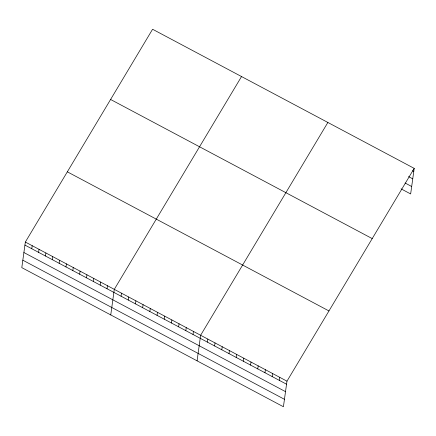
<?xml version="1.0" encoding="UTF-8"?>
<svg xmlns="http://www.w3.org/2000/svg" width="436" height="436" viewBox="0 0 436 436"><rect width="100%" height="100%" fill="white"/><g stroke="black" fill="none" stroke-linecap="round" stroke-linejoin="round"><path stroke-width="0.65" d="M25.348 242.051L21.8 267.628L283.416 406.75L286.97 381.173L414.2 168.372L152.584 29.25L25.348 242.051L286.97 381.173M31.768 248.733L32.193 245.691M38.613 252.368L39.033 249.332M45.453 256.008L45.878 252.967M52.298 259.649L52.718 256.608M59.138 263.284L59.563 260.243M65.983 266.925L66.403 263.884M72.823 270.56L73.248 267.524M79.668 274.2L80.088 271.159M86.508 277.841L86.933 274.8M93.353 281.476L93.773 278.435M100.193 285.117L100.612 282.076M107.038 288.752L107.458 285.716M110.749 314.928L114.297 289.351L241.533 76.551M121.072 296.218L121.497 293.177M128.266 300.044L128.691 297.003M135.46 303.87L135.885 300.829M142.654 307.696L143.079 304.655M149.848 311.522L150.273 308.481M157.047 315.348L157.467 312.307M164.241 319.174L164.661 316.133M171.435 323L171.855 319.959M178.629 326.826L179.049 323.785M185.823 330.652L186.243 327.61M193.017 334.477L193.437 331.436M197.083 360.839L200.636 335.262L327.867 122.462M207.405 342.129L207.83 339.088M214.599 345.955L215.024 342.914M221.793 349.781L222.218 346.74M228.993 353.607L229.412 350.566M236.187 357.433L236.606 354.392M243.381 361.259L243.8 358.218M250.575 365.085L250.994 362.043M257.769 368.911L258.188 365.869M264.963 372.736L265.382 369.695M272.157 376.562L272.582 373.521M279.351 380.388L279.776 377.347M414.2 168.372L410.652 193.949L401.06 188.848M412.581 170.77L413.78 171.408M408.548 176.618L412.745 178.847M405.088 183.006L411.682 186.51M110.597 99.473L372.213 238.596M67.335 171.828L328.957 310.944M24.928 245.092L286.545 384.214M23.893 252.531L285.515 391.648M22.83 260.194L284.452 399.311"/></g></svg>
